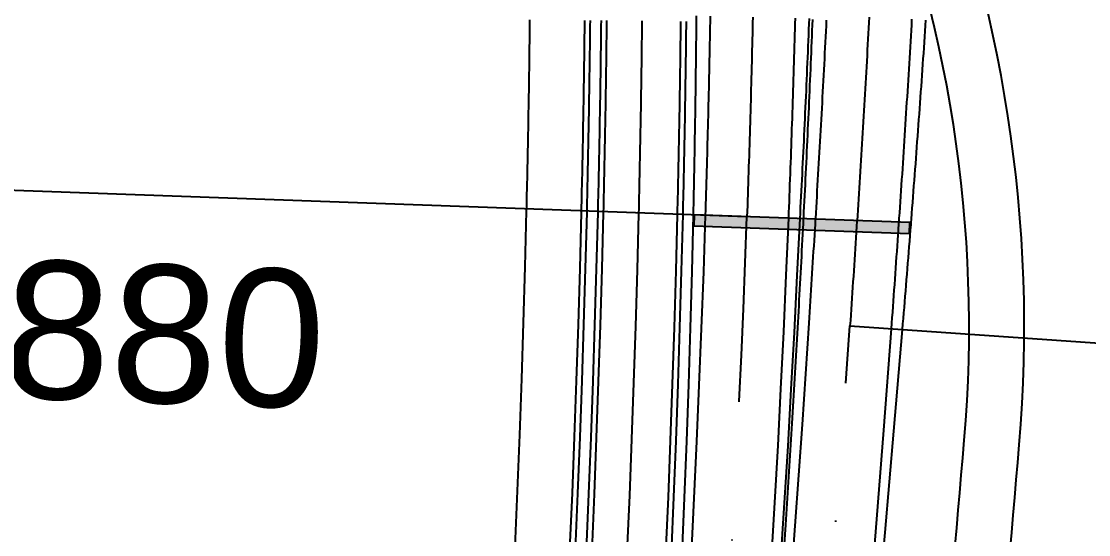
# Model space of a CAD drawing. Extents: x 2610184 to 2620710, y 1263771 to 1270672.
# Drawn here: x 2614618 to 2614714.7, y 1266492 to 1266538.5 of the extents above; entities that cross this region are included whole.
import ezdxf

# ---------------------------------------------------------------- set-up
doc = ezdxf.new("R2010")
doc.units = 0
doc.header["$LTSCALE"] = 5
doc.linetypes.add('DASHDOT', pattern=[10, 5, -2.5, 0, -2.5])
doc.linetypes.add('DASHEDX2', pattern=[3.75, 2.5, -1.25])
for name, color, linetype in [('ANSCHLUSS_BIRSFELDEN_GRUND', 7, 'CONTINUOUS'), ('GRUNDRISS_16', 7, 'CONTINUOUS'), ('GRUNDRISS_26', 7, 'CONTINUOUS')]:
    doc.layers.add(name, color=color, linetype=linetype)
doc.styles.add('ARIAL', font='')
doc.styles.get('ARIAL').set_extended_font_data('Arial')

msp = doc.modelspace()

# ---------------------------------------------------------------- hatches: boundary and pattern name
at = {"layer": 'GRUNDRISS_26', "linetype": 'CONTINUOUS'}
msp.add_hatch(color=1, dxfattribs=at).paths.add_polyline_path([(2614678.917, 1266520), (2614698.454, 1266519.302), (2614698.489, 1266520.301), (2614678.953, 1266520.999)])

# ---------------------------------------------------------------- linework, layer by layer
at = {"layer": 'ANSCHLUSS_BIRSFELDEN_GRUND', "color": 1, "linetype": 'CONTINUOUS', "elevation": 2.5}
for points in [[(2614693.397, 1266399.183, 0.006727), (2614703.424, 1266500.579, 0.12017), (2614694.697, 1266556.766, -0.099894), (2614685.156, 1266605.29), (2614685.264, 1266627.116), (2614685.325, 1266639.291)], [(2614698.366, 1266398.624, 0.006727), (2614708.405, 1266500.154, 0.12017), (2614699.315, 1266558.682, -0.099894), (2614690.156, 1266605.265), (2614690.264, 1266627.091), (2614690.325, 1266639.266)]]:
    msp.add_lwpolyline(points, format="xyb", dxfattribs=at)
for points in [[(2614664.059, 1266538.677), (2614664.053, 1266538.18), (2614664.048, 1266537.686), (2614664.042, 1266537.192), (2614664.036, 1266536.699), (2614664.03, 1266536.205), (2614664.024, 1266535.711), (2614664.018, 1266535.217), (2614664.011, 1266534.723), (2614664.004, 1266534.229), (2614663.997, 1266533.734), (2614663.99, 1266533.24), (2614663.982, 1266532.746), (2614663.974, 1266532.251), (2614663.966, 1266531.757), (2614663.958, 1266531.263), (2614663.95, 1266530.768), (2614663.942, 1266530.274), (2614663.933, 1266529.779), (2614663.924, 1266529.284), (2614663.915, 1266528.789), (2614663.906, 1266528.295), (2614663.896, 1266527.8), (2614663.887, 1266527.305), (2614663.877, 1266526.81), (2614663.867, 1266526.315), (2614663.857, 1266525.82), (2614663.846, 1266525.325), (2614663.836, 1266524.83), (2614663.825, 1266524.334), (2614663.814, 1266523.839), (2614663.803, 1266523.344), (2614663.792, 1266522.848), (2614663.781, 1266522.353), (2614663.769, 1266521.857), (2614663.758, 1266521.374), (2614663.628, 1266516.287), (2614663.48, 1266511.213), (2614663.316, 1266506.139), (2614663.133, 1266501.065), (2614662.934, 1266495.992), (2614662.717, 1266490.919)], [(2614667.712, 1266490.697), (2614667.93, 1266495.787), (2614668.13, 1266500.877), (2614668.313, 1266505.968), (2614668.478, 1266511.059), (2614668.626, 1266516.151), (2614668.756, 1266521.251), (2614668.768, 1266521.74), (2614668.779, 1266522.237), (2614668.791, 1266522.734), (2614668.802, 1266523.231), (2614668.813, 1266523.728), (2614668.824, 1266524.225), (2614668.835, 1266524.722), (2614668.845, 1266525.219), (2614668.856, 1266525.716), (2614668.866, 1266526.213), (2614668.876, 1266526.71), (2614668.886, 1266527.207), (2614668.895, 1266527.704), (2614668.905, 1266528.2), (2614668.914, 1266528.697), (2614668.923, 1266529.194), (2614668.932, 1266529.69), (2614668.941, 1266530.187), (2614668.949, 1266530.683), (2614668.958, 1266531.18), (2614668.966, 1266531.676), (2614668.974, 1266532.173), (2614668.981, 1266532.669), (2614668.989, 1266533.165), (2614668.996, 1266533.662), (2614669.003, 1266534.158), (2614669.01, 1266534.654), (2614669.017, 1266535.15), (2614669.024, 1266535.646), (2614669.03, 1266536.142), (2614669.036, 1266536.638), (2614669.042, 1266537.134), (2614669.048, 1266537.63), (2614669.053, 1266538.126), (2614669.058, 1266538.62)], [(2614668.211, 1266490.675), (2614668.429, 1266495.766), (2614668.63, 1266500.858), (2614668.812, 1266505.951), (2614668.978, 1266511.044), (2614669.125, 1266516.137), (2614669.256, 1266521.238), (2614669.268, 1266521.728), (2614669.279, 1266522.226), (2614669.291, 1266522.723), (2614669.302, 1266523.22), (2614669.313, 1266523.717), (2614669.324, 1266524.215), (2614669.335, 1266524.712), (2614669.345, 1266525.209), (2614669.356, 1266525.706), (2614669.366, 1266526.203), (2614669.376, 1266526.7), (2614669.386, 1266527.197), (2614669.395, 1266527.694), (2614669.405, 1266528.191), (2614669.414, 1266528.688), (2614669.423, 1266529.185), (2614669.432, 1266529.681), (2614669.441, 1266530.178), (2614669.449, 1266530.675), (2614669.458, 1266531.172), (2614669.466, 1266531.668), (2614669.474, 1266532.165), (2614669.481, 1266532.661), (2614669.489, 1266533.158), (2614669.496, 1266533.654), (2614669.503, 1266534.151), (2614669.51, 1266534.647), (2614669.517, 1266535.143), (2614669.524, 1266535.64), (2614669.53, 1266536.136), (2614669.536, 1266536.632), (2614669.542, 1266537.128), (2614669.548, 1266537.624), (2614669.553, 1266538.121), (2614669.558, 1266538.619)], [(2614669.21, 1266490.63), (2614669.428, 1266495.725), (2614669.629, 1266500.821), (2614669.812, 1266505.917), (2614669.977, 1266511.013), (2614670.125, 1266516.11), (2614670.256, 1266521.214), (2614670.267, 1266521.705), (2614670.279, 1266522.202), (2614670.29, 1266522.7), (2614670.302, 1266523.198), (2614670.313, 1266523.695), (2614670.324, 1266524.193), (2614670.334, 1266524.69), (2614670.345, 1266525.188), (2614670.355, 1266525.685), (2614670.366, 1266526.183), (2614670.376, 1266526.68), (2614670.385, 1266527.177), (2614670.395, 1266527.675), (2614670.405, 1266528.172), (2614670.414, 1266528.669), (2614670.423, 1266529.167), (2614670.432, 1266529.664), (2614670.441, 1266530.161), (2614670.449, 1266530.658), (2614670.457, 1266531.155), (2614670.466, 1266531.652), (2614670.474, 1266532.149), (2614670.481, 1266532.646), (2614670.489, 1266533.143), (2614670.496, 1266533.64), (2614670.503, 1266534.137), (2614670.51, 1266534.633), (2614670.517, 1266535.13), (2614670.523, 1266535.627), (2614670.53, 1266536.123), (2614670.536, 1266536.62), (2614670.542, 1266537.117), (2614670.547, 1266537.613), (2614670.553, 1266538.11), (2614670.558, 1266538.608)], [(2614669.71, 1266490.608), (2614669.928, 1266495.705), (2614670.128, 1266500.802), (2614670.311, 1266505.9), (2614670.477, 1266510.998), (2614670.625, 1266516.096), (2614670.755, 1266521.201), (2614670.767, 1266521.693), (2614670.779, 1266522.191), (2614670.79, 1266522.689), (2614670.801, 1266523.186), (2614670.813, 1266523.684), (2614670.824, 1266524.182), (2614670.834, 1266524.68), (2614670.845, 1266525.177), (2614670.855, 1266525.675), (2614670.865, 1266526.173), (2614670.876, 1266526.67), (2614670.885, 1266527.168), (2614670.895, 1266527.665), (2614670.905, 1266528.163), (2614670.914, 1266528.66), (2614670.923, 1266529.157), (2614670.932, 1266529.655), (2614670.941, 1266530.152), (2614670.949, 1266530.649), (2614670.957, 1266531.147), (2614670.966, 1266531.644), (2614670.973, 1266532.141), (2614670.981, 1266532.638), (2614670.989, 1266533.135), (2614670.996, 1266533.632), (2614671.003, 1266534.129), (2614671.01, 1266534.626), (2614671.017, 1266535.123), (2614671.023, 1266535.62), (2614671.03, 1266536.117), (2614671.036, 1266536.614), (2614671.042, 1266537.111), (2614671.047, 1266537.608), (2614671.053, 1266538.104), (2614671.058, 1266538.603)], [(2614672.907, 1266490.466), (2614673.125, 1266495.573), (2614673.326, 1266500.682), (2614673.51, 1266505.79), (2614673.675, 1266510.899), (2614673.824, 1266516.009), (2614673.955, 1266521.123), (2614673.966, 1266521.618), (2614673.978, 1266522.117), (2614673.989, 1266522.616), (2614674.001, 1266523.114), (2614674.012, 1266523.613), (2614674.023, 1266524.112), (2614674.034, 1266524.611), (2614674.044, 1266525.11), (2614674.055, 1266525.609), (2614674.065, 1266526.107), (2614674.075, 1266526.606), (2614674.085, 1266527.105), (2614674.094, 1266527.604), (2614674.104, 1266528.102), (2614674.113, 1266528.601), (2614674.122, 1266529.099), (2614674.131, 1266529.598), (2614674.14, 1266530.097), (2614674.149, 1266530.595), (2614674.157, 1266531.094), (2614674.165, 1266531.592), (2614674.173, 1266532.091), (2614674.181, 1266532.589), (2614674.188, 1266533.087), (2614674.196, 1266533.586), (2614674.203, 1266534.084), (2614674.21, 1266534.582), (2614674.217, 1266535.081), (2614674.223, 1266535.579), (2614674.23, 1266536.077), (2614674.236, 1266536.575), (2614674.242, 1266537.074), (2614674.247, 1266537.572), (2614674.253, 1266538.07), (2614674.258, 1266538.569)]]:
    msp.add_lwpolyline(points, dxfattribs=at)
at = {"layer": 'ANSCHLUSS_BIRSFELDEN_GRUND', "color": 1, "linetype": 'CONTINUOUS'}
msp.add_lwpolyline([(2614676.903, 1266490.288), (2614677.122, 1266495.409), (2614677.323, 1266500.531), (2614677.507, 1266505.654), (2614677.674, 1266510.777), (2614677.822, 1266515.9), (2614677.953, 1266521.024), (2614677.965, 1266521.524), (2614677.977, 1266522.024), (2614677.988, 1266522.524), (2614678, 1266523.025), (2614678.011, 1266523.525), (2614678.022, 1266524.025), (2614678.033, 1266524.525), (2614678.043, 1266525.026), (2614678.054, 1266525.526), (2614678.064, 1266526.026), (2614678.074, 1266526.526), (2614678.084, 1266527.026), (2614678.094, 1266527.527), (2614678.103, 1266528.027), (2614678.113, 1266528.527), (2614678.122, 1266529.027), (2614678.131, 1266529.527), (2614678.139, 1266530.027), (2614678.148, 1266530.527), (2614678.156, 1266531.027), (2614678.165, 1266531.527), (2614678.173, 1266532.027), (2614678.18, 1266532.528), (2614678.188, 1266533.028), (2614678.195, 1266533.527), (2614678.203, 1266534.027), (2614678.21, 1266534.527), (2614678.216, 1266535.027), (2614678.223, 1266535.527), (2614678.229, 1266536.027), (2614678.235, 1266536.527), (2614678.241, 1266537.027), (2614678.247, 1266537.527), (2614678.253, 1266538.027), (2614678.258, 1266538.527)], dxfattribs=at)
msp.add_polyline3d([(2614676.403, 1266490.31, 0), (2614676.622, 1266495.43, 0), (2614676.824, 1266500.55, 0), (2614677.008, 1266505.671, 0), (2614677.174, 1266510.792, 0), (2614677.322, 1266515.913, 0), (2614677.453, 1266521.036, 0), (2614677.465, 1266521.535, 0), (2614677.477, 1266522.036, 0), (2614677.488, 1266522.536, 0), (2614677.5, 1266523.036, 0), (2614677.511, 1266523.536, 0), (2614677.522, 1266524.036, 0), (2614677.533, 1266524.536, 0), (2614677.543, 1266525.036, 0), (2614677.554, 1266525.536, 0), (2614677.564, 1266526.036, 0), (2614677.574, 1266526.536, 0), (2614677.584, 1266527.036, 0), (2614677.594, 1266527.536, 0), (2614677.603, 1266528.036, 0), (2614677.613, 1266528.536, 0), (2614677.622, 1266529.036, 0), (2614677.631, 1266529.536, 0), (2614677.64, 1266530.036, 0), (2614677.648, 1266530.536, 0), (2614677.656, 1266531.036, 0), (2614677.665, 1266531.536, 0), (2614677.673, 1266532.035, 0), (2614677.68, 1266532.535, 0), (2614677.688, 1266533.035, 0), (2614677.695, 1266533.535, 0), (2614677.703, 1266534.035, 0), (2614677.71, 1266534.534, 0), (2614677.716, 1266535.034, 0), (2614677.723, 1266535.534, 0), (2614677.729, 1266536.033, 0), (2614677.735, 1266536.533, 0), (2614677.741, 1266537.033, 0), (2614677.747, 1266537.532, 0), (2614677.753, 1266538.032, 0), (2614677.758, 1266538.532, 0)], dxfattribs=at)
at = {"layer": 'GRUNDRISS_16', "color": 30, "linetype": 'CONTINUOUS'}
msp.add_line((2614683.741, 1266520.828), (2614456.157, 1266528.96), dxfattribs=at)
at = {"layer": 'GRUNDRISS_16', "color": 1, "linetype": 'DASHEDX2', "ltscale": 0.75}
for points in [[(2614679.149, 1266539.019), (2614679.145, 1266538.519), (2614679.14, 1266538.018), (2614679.136, 1266537.518), (2614679.131, 1266537.018), (2614679.125, 1266536.518), (2614679.12, 1266536.017), (2614679.114, 1266535.517), (2614679.108, 1266535.017), (2614679.102, 1266534.516), (2614679.096, 1266534.016), (2614679.089, 1266533.516), (2614679.083, 1266533.015), (2614679.076, 1266532.515), (2614679.069, 1266532.015), (2614679.061, 1266531.514), (2614679.054, 1266531.014), (2614679.046, 1266530.513), (2614679.038, 1266530.013), (2614679.03, 1266529.512), (2614679.022, 1266529.012), (2614679.013, 1266528.511), (2614679.005, 1266528.011), (2614678.996, 1266527.51), (2614678.987, 1266527.01), (2614678.977, 1266526.509), (2614678.968, 1266526.009), (2614678.958, 1266525.508), (2614678.949, 1266525.008), (2614678.939, 1266524.507), (2614678.929, 1266524.006), (2614678.918, 1266523.506), (2614678.908, 1266523.005), (2614678.897, 1266522.505), (2614678.886, 1266522.004), (2614678.875, 1266521.503), (2614678.864, 1266521.003)], [(2614680.41, 1266538.991), (2614680.402, 1266538.491), (2614680.392, 1266537.99), (2614680.383, 1266537.489), (2614680.374, 1266536.989), (2614680.364, 1266536.488), (2614680.354, 1266535.987), (2614680.344, 1266535.487), (2614680.333, 1266534.986), (2614680.323, 1266534.485), (2614680.312, 1266533.984), (2614680.301, 1266533.484), (2614680.289, 1266532.983), (2614680.278, 1266532.482), (2614680.266, 1266531.981), (2614680.255, 1266531.481), (2614680.242, 1266530.98), (2614680.23, 1266530.479), (2614680.218, 1266529.978), (2614680.205, 1266529.478), (2614680.192, 1266528.977), (2614680.179, 1266528.476), (2614680.166, 1266527.975), (2614680.153, 1266527.474), (2614680.139, 1266526.974), (2614680.125, 1266526.473), (2614680.112, 1266525.972), (2614680.097, 1266525.471), (2614680.083, 1266524.97), (2614680.069, 1266524.469), (2614680.054, 1266523.969), (2614680.039, 1266523.468), (2614680.024, 1266522.967), (2614680.009, 1266522.466), (2614679.994, 1266521.965), (2614679.978, 1266521.464), (2614679.962, 1266520.963)], [(2614687.52, 1266520.693), (2614687.54, 1266521.197), (2614687.559, 1266521.7), (2614687.579, 1266522.203), (2614687.599, 1266522.707), (2614687.618, 1266523.21), (2614687.637, 1266523.713), (2614687.656, 1266524.217), (2614687.675, 1266524.72), (2614687.693, 1266525.224), (2614687.712, 1266525.727), (2614687.73, 1266526.231), (2614687.748, 1266526.734), (2614687.766, 1266527.237), (2614687.784, 1266527.741), (2614687.801, 1266528.245), (2614687.818, 1266528.748), (2614687.836, 1266529.252), (2614687.852, 1266529.755), (2614687.869, 1266530.259), (2614687.886, 1266530.763), (2614687.902, 1266531.266), (2614687.918, 1266531.77), (2614687.934, 1266532.274), (2614687.95, 1266532.777), (2614687.965, 1266533.281), (2614687.981, 1266533.785), (2614687.996, 1266534.288), (2614688.011, 1266534.792), (2614688.026, 1266535.296), (2614688.04, 1266535.8), (2614688.054, 1266536.304), (2614688.068, 1266536.808), (2614688.082, 1266537.311), (2614688.096, 1266537.815), (2614688.109, 1266538.319), (2614688.123, 1266538.823)], [(2614689.365, 1266538.796), (2614689.345, 1266538.292), (2614689.324, 1266537.787), (2614689.304, 1266537.283), (2614689.283, 1266536.779), (2614689.263, 1266536.275), (2614689.242, 1266535.771), (2614689.22, 1266535.266), (2614689.199, 1266534.762), (2614689.177, 1266534.258), (2614689.155, 1266533.754), (2614689.133, 1266533.25), (2614689.111, 1266532.746), (2614689.089, 1266532.242), (2614689.066, 1266531.738), (2614689.043, 1266531.234), (2614689.02, 1266530.73), (2614688.997, 1266530.226), (2614688.973, 1266529.723), (2614688.95, 1266529.219), (2614688.926, 1266528.715), (2614688.902, 1266528.211), (2614688.877, 1266527.707), (2614688.853, 1266527.204), (2614688.828, 1266526.7), (2614688.804, 1266526.196), (2614688.779, 1266525.693), (2614688.753, 1266525.189), (2614688.728, 1266524.685), (2614688.702, 1266524.182), (2614688.677, 1266523.678), (2614688.651, 1266523.175), (2614688.625, 1266522.671), (2614688.599, 1266522.168), (2614688.572, 1266521.664), (2614688.546, 1266521.161), (2614688.519, 1266520.658)]]:
    msp.add_lwpolyline(points, dxfattribs=at)
at = {"layer": 'GRUNDRISS_16', "color": 1, "linetype": 'DASHDOT'}
msp.add_lwpolyline([(2614684.267, 1266538.907), (2614684.255, 1266538.405), (2614684.244, 1266537.903), (2614684.233, 1266537.4), (2614684.221, 1266536.898), (2614684.209, 1266536.396), (2614684.197, 1266535.894), (2614684.185, 1266535.391), (2614684.172, 1266534.889), (2614684.159, 1266534.387), (2614684.146, 1266533.885), (2614684.133, 1266533.382), (2614684.12, 1266532.88), (2614684.106, 1266532.378), (2614684.092, 1266531.876), (2614684.078, 1266531.373), (2614684.064, 1266530.871), (2614684.05, 1266530.369), (2614684.035, 1266529.867), (2614684.02, 1266529.365), (2614684.005, 1266528.862), (2614683.99, 1266528.36), (2614683.975, 1266527.858), (2614683.959, 1266527.356), (2614683.944, 1266526.854), (2614683.928, 1266526.352), (2614683.912, 1266525.849), (2614683.895, 1266525.347), (2614683.879, 1266524.845), (2614683.862, 1266524.343), (2614683.845, 1266523.841), (2614683.828, 1266523.339), (2614683.811, 1266522.837), (2614683.794, 1266522.335), (2614683.776, 1266521.833), (2614683.759, 1266521.33), (2614683.741, 1266520.828)], dxfattribs=at)
at = {"layer": 'GRUNDRISS_16', "color": 1, "linetype": 'CONTINUOUS'}
for points in [[(2614678.864, 1266521.003), (2614678.74, 1266515.876), (2614678.598, 1266510.749), (2614678.438, 1266505.623), (2614678.261, 1266500.497), (2614678.066, 1266495.371), (2614677.854, 1266490.246)], [(2614679.962, 1266520.963), (2614679.792, 1266515.834), (2614679.604, 1266510.706), (2614679.398, 1266505.578), (2614679.175, 1266500.451), (2614678.934, 1266495.325), (2614678.675, 1266490.2)], [(2614685.966, 1266489.788), (2614686.269, 1266494.937), (2614686.555, 1266500.086), (2614686.823, 1266505.236), (2614687.073, 1266510.388), (2614687.305, 1266515.54), (2614687.52, 1266520.693)], [(2614688.519, 1266520.658), (2614688.273, 1266515.502), (2614688.01, 1266510.348), (2614687.729, 1266505.195), (2614687.431, 1266500.043), (2614687.114, 1266494.892), (2614686.78, 1266489.742)]]:
    msp.add_lwpolyline(points, dxfattribs=at)
at = {"layer": 'GRUNDRISS_16', "color": 1, "linetype": 'DASHDOT'}
msp.add_lwpolyline([(2614683.741, 1266520.828, -0.011178), (2614679.86, 1266454.067)], format="xyb", dxfattribs=at)
at = {"layer": 'GRUNDRISS_26', "color": 30, "linetype": 'CONTINUOUS'}
msp.add_line((2614693.069, 1266510.937), (2614920.257, 1266495.239), dxfattribs=at)
at = {"layer": 'GRUNDRISS_26', "color": 1, "linetype": 'DASHEDX2', "ltscale": 0.75}
for points in [[(2614689.671, 1266538.699), (2614689.651, 1266538.2), (2614689.631, 1266537.702), (2614689.611, 1266537.203), (2614689.59, 1266536.705), (2614689.569, 1266536.206), (2614689.548, 1266535.707), (2614689.527, 1266535.209), (2614689.506, 1266534.71), (2614689.485, 1266534.211), (2614689.463, 1266533.713), (2614689.441, 1266533.214), (2614689.419, 1266532.715), (2614689.397, 1266532.217), (2614689.375, 1266531.718), (2614689.353, 1266531.219), (2614689.33, 1266530.721), (2614689.307, 1266530.222), (2614689.285, 1266529.723), (2614689.262, 1266529.224), (2614689.238, 1266528.726), (2614689.215, 1266528.227), (2614689.192, 1266527.728), (2614689.168, 1266527.229), (2614689.144, 1266526.73), (2614689.12, 1266526.232), (2614689.096, 1266525.733), (2614689.072, 1266525.234), (2614689.048, 1266524.735), (2614689.023, 1266524.236), (2614688.999, 1266523.738), (2614688.974, 1266523.239), (2614688.949, 1266522.74), (2614688.924, 1266522.241), (2614688.899, 1266521.742), (2614688.874, 1266521.243), (2614688.848, 1266520.744), (2614688.843, 1266520.646)], [(2614690.928, 1266538.631), (2614690.903, 1266538.133), (2614690.878, 1266537.634), (2614690.853, 1266537.135), (2614690.828, 1266536.636), (2614690.802, 1266536.138), (2614690.776, 1266535.639), (2614690.751, 1266535.14), (2614690.725, 1266534.641), (2614690.699, 1266534.142), (2614690.672, 1266533.644), (2614690.646, 1266533.145), (2614690.619, 1266532.646), (2614690.592, 1266532.147), (2614690.565, 1266531.648), (2614690.538, 1266531.15), (2614690.511, 1266530.651), (2614690.484, 1266530.152), (2614690.456, 1266529.653), (2614690.428, 1266529.154), (2614690.401, 1266528.655), (2614690.373, 1266528.157), (2614690.344, 1266527.658), (2614690.316, 1266527.159), (2614690.288, 1266526.66), (2614690.259, 1266526.161), (2614690.23, 1266525.662), (2614690.201, 1266525.164), (2614690.172, 1266524.665), (2614690.143, 1266524.166), (2614690.114, 1266523.667), (2614690.084, 1266523.168), (2614690.055, 1266522.669), (2614690.025, 1266522.17), (2614689.995, 1266521.672), (2614689.965, 1266521.173), (2614689.935, 1266520.674), (2614689.931, 1266520.607)], [(2614698.657, 1266538.718), (2614698.628, 1266538.217), (2614698.599, 1266537.716), (2614698.569, 1266537.215), (2614698.54, 1266536.713), (2614698.51, 1266536.212), (2614698.48, 1266535.711), (2614698.45, 1266535.21), (2614698.42, 1266534.709), (2614698.389, 1266534.208), (2614698.359, 1266533.707), (2614698.328, 1266533.206), (2614698.297, 1266532.705), (2614698.266, 1266532.204), (2614698.235, 1266531.703), (2614698.203, 1266531.202), (2614698.172, 1266530.701), (2614698.14, 1266530.2), (2614698.108, 1266529.699), (2614698.076, 1266529.198), (2614698.044, 1266528.697), (2614698.012, 1266528.196), (2614697.979, 1266527.695), (2614697.947, 1266527.195), (2614697.914, 1266526.694), (2614697.881, 1266526.193), (2614697.848, 1266525.692), (2614697.815, 1266525.192), (2614697.782, 1266524.691), (2614697.748, 1266524.19), (2614697.714, 1266523.69), (2614697.681, 1266523.189), (2614697.647, 1266522.688), (2614697.613, 1266522.188), (2614697.579, 1266521.687), (2614697.544, 1266521.187), (2614697.51, 1266520.686), (2614697.486, 1266520.337)], [(2614699.919, 1266538.651), (2614699.885, 1266538.149), (2614699.851, 1266537.648), (2614699.817, 1266537.147), (2614699.783, 1266536.645), (2614699.749, 1266536.144), (2614699.714, 1266535.643), (2614699.679, 1266535.141), (2614699.644, 1266534.64), (2614699.609, 1266534.139), (2614699.574, 1266533.637), (2614699.539, 1266533.136), (2614699.503, 1266532.635), (2614699.468, 1266532.134), (2614699.432, 1266531.633), (2614699.396, 1266531.132), (2614699.36, 1266530.631), (2614699.323, 1266530.13), (2614699.287, 1266529.629), (2614699.25, 1266529.128), (2614699.214, 1266528.627), (2614699.177, 1266528.126), (2614699.14, 1266527.625), (2614699.102, 1266527.124), (2614699.065, 1266526.623), (2614699.027, 1266526.122), (2614698.99, 1266525.622), (2614698.952, 1266525.121), (2614698.914, 1266524.62), (2614698.876, 1266524.12), (2614698.838, 1266523.619), (2614698.799, 1266523.118), (2614698.761, 1266522.618), (2614698.722, 1266522.117), (2614698.684, 1266521.616), (2614698.645, 1266521.116), (2614698.606, 1266520.615), (2614698.581, 1266520.298)]]:
    msp.add_lwpolyline(points, dxfattribs=at)
at = {"layer": 'GRUNDRISS_26', "color": 1, "linetype": 'DASHDOT'}
msp.add_lwpolyline([(2614694.805, 1266538.924), (2614694.778, 1266538.424), (2614694.751, 1266537.924), (2614694.724, 1266537.424), (2614694.696, 1266536.924), (2614694.669, 1266536.424), (2614694.641, 1266535.924), (2614694.613, 1266535.424), (2614694.585, 1266534.924), (2614694.557, 1266534.424), (2614694.529, 1266533.925), (2614694.5, 1266533.425), (2614694.471, 1266532.925), (2614694.443, 1266532.425), (2614694.414, 1266531.925), (2614694.384, 1266531.425), (2614694.355, 1266530.925), (2614694.326, 1266530.425), (2614694.296, 1266529.925), (2614694.266, 1266529.426), (2614694.236, 1266528.926), (2614694.206, 1266528.426), (2614694.176, 1266527.926), (2614694.146, 1266527.426), (2614694.115, 1266526.926), (2614694.084, 1266526.427), (2614694.054, 1266525.927), (2614694.023, 1266525.427), (2614693.991, 1266524.927), (2614693.96, 1266524.427), (2614693.929, 1266523.928), (2614693.897, 1266523.428), (2614693.866, 1266522.928), (2614693.834, 1266522.429), (2614693.802, 1266521.929), (2614693.77, 1266521.429), (2614693.738, 1266520.929), (2614693.708, 1266520.472)], dxfattribs=at)
at = {"layer": 'GRUNDRISS_26', "color": 1, "linetype": 'CONTINUOUS'}
for points in [[(2614688.843, 1266520.646), (2614688.823, 1266520.245), (2614688.797, 1266519.746), (2614688.772, 1266519.247), (2614688.746, 1266518.749), (2614688.72, 1266518.25), (2614688.694, 1266517.751), (2614688.667, 1266517.252), (2614688.641, 1266516.753), (2614688.614, 1266516.254), (2614688.588, 1266515.755), (2614688.561, 1266515.256), (2614688.534, 1266514.757), (2614688.507, 1266514.258), (2614688.48, 1266513.759), (2614688.453, 1266513.26), (2614688.426, 1266512.761), (2614688.399, 1266512.262), (2614688.371, 1266511.763), (2614688.344, 1266511.263), (2614687.799, 1266502.081), (2614687.22, 1266492.901), (2614686.607, 1266483.722)], [(2614689.931, 1266520.607), (2614689.905, 1266520.175), (2614689.875, 1266519.676), (2614689.844, 1266519.177), (2614689.814, 1266518.678), (2614689.783, 1266518.179), (2614689.752, 1266517.681), (2614689.721, 1266517.182), (2614689.69, 1266516.683), (2614689.659, 1266516.184), (2614689.628, 1266515.685), (2614689.596, 1266515.186), (2614689.565, 1266514.687), (2614689.533, 1266514.188), (2614689.501, 1266513.689), (2614689.47, 1266513.19), (2614689.438, 1266512.691), (2614689.406, 1266512.192), (2614689.373, 1266511.693), (2614689.341, 1266511.195), (2614688.729, 1266502.014), (2614688.084, 1266492.835), (2614687.404, 1266483.658)], [(2614697.486, 1266520.337), (2614697.476, 1266520.185), (2614697.441, 1266519.685), (2614697.406, 1266519.185), (2614697.371, 1266518.684), (2614697.336, 1266518.184), (2614697.301, 1266517.683), (2614697.266, 1266517.183), (2614697.231, 1266516.682), (2614697.195, 1266516.182), (2614697.159, 1266515.682), (2614697.124, 1266515.181), (2614697.088, 1266514.681), (2614697.052, 1266514.181), (2614697.016, 1266513.681), (2614696.98, 1266513.18), (2614696.943, 1266512.68), (2614696.907, 1266512.18), (2614696.871, 1266511.68), (2614696.834, 1266511.179), (2614696.797, 1266510.679), (2614696.105, 1266501.477), (2614695.378, 1266492.277), (2614694.618, 1266483.08)], [(2614698.581, 1266520.298), (2614698.567, 1266520.115), (2614698.527, 1266519.614), (2614698.488, 1266519.114), (2614698.449, 1266518.613), (2614698.409, 1266518.113), (2614698.369, 1266517.613), (2614698.329, 1266517.112), (2614698.289, 1266516.612), (2614698.249, 1266516.112), (2614698.209, 1266515.611), (2614698.169, 1266515.111), (2614698.128, 1266514.611), (2614698.088, 1266514.111), (2614698.047, 1266513.611), (2614698.006, 1266513.11), (2614697.965, 1266512.61), (2614697.925, 1266512.11), (2614697.883, 1266511.61), (2614697.842, 1266511.11), (2614697.801, 1266510.61), (2614697.024, 1266501.41), (2614696.213, 1266492.213), (2614695.369, 1266483.02)]]:
    msp.add_lwpolyline(points, dxfattribs=at)
at = {"layer": 'GRUNDRISS_26', "color": 1, "linetype": 'DASHDOT'}
msp.add_lwpolyline([(2614693.708, 1266520.472), (2614693.705, 1266520.43), (2614693.673, 1266519.93), (2614693.64, 1266519.43), (2614693.608, 1266518.931), (2614693.575, 1266518.431), (2614693.542, 1266517.931), (2614693.509, 1266517.432), (2614693.476, 1266516.932), (2614693.443, 1266516.432), (2614693.409, 1266515.933), (2614693.376, 1266515.433), (2614693.342, 1266514.934), (2614693.308, 1266514.434), (2614693.275, 1266513.934), (2614693.241, 1266513.435), (2614693.207, 1266512.935), (2614693.172, 1266512.436), (2614693.138, 1266511.936), (2614693.104, 1266511.436), (2614693.069, 1266510.937, -0.005529), (2614688.648, 1266455.826)], format="xyb", dxfattribs=at)
at = {"layer": 'GRUNDRISS_26', "color": 1, "linetype": 'CONTINUOUS'}
msp.add_3dface([(2614678.917, 1266520, 2.5), (2614698.454, 1266519.302, 2.5), (2614698.489, 1266520.301, 2.5), (2614678.953, 1266520.999, 2.5)], dxfattribs=at)

# ---------------------------------------------------------------- texts
at = {"layer": 'GRUNDRISS_16', "color": 30, "style": 'ARIAL'}
msp.add_text('R=1495.85 L=66.880', height=12.5, rotation=357.95372, dxfattribs=at).set_placement((2614481.35, 1266509.298))

doc.saveas('drawing.dxf')
